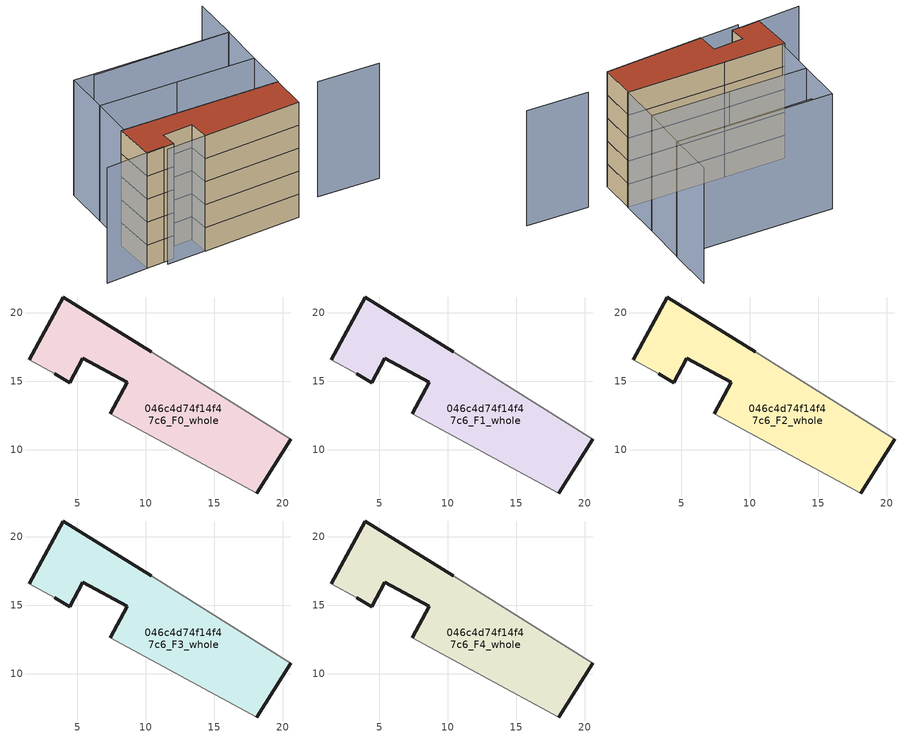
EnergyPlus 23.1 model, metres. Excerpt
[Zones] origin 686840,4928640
046c4d74f14f47c6_F0_whole
 floor ground (EU_floor_Construction): 20.58,10.77 18.1,6.86 7.42,12.65 8.65,14.95 5.39,16.7 4.44,14.92 3.34,15.56 1.49,16.58 3.99,21.16 10.38,17.16 z0
 wall outside (EU_wall_Construction): 18.1,6.86 20.58,10.77 / 10.38,17.16 3.99,21.16 1.49,16.58 / 3.34,15.56 4.44,14.92 5.39,16.7 8.65,14.95 7.42,12.65 z0:3
 wall adiabatic (EU_wall_Construction): 20.58,10.77 10.38,17.16 / 1.49,16.58 3.34,15.56 / 7.42,12.65 18.1,6.86 z0:3
046c4d74f14f47c6_F1_whole
 floor to 046c4d74f14f47c6_F0_whole (EU_floor_Construction): 20.58,10.77 18.1,6.86 7.42,12.65 8.65,14.95 5.39,16.7 4.44,14.92 3.34,15.56 1.49,16.58 3.99,21.16 10.38,17.16 z3
 wall outside (EU_wall_Construction): 18.1,6.86 20.58,10.77 / 10.38,17.16 3.99,21.16 1.49,16.58 / 3.34,15.56 4.44,14.92 5.39,16.7 8.65,14.95 7.42,12.65 z3:6
 wall adiabatic (EU_wall_Construction): 20.58,10.77 10.38,17.16 / 1.49,16.58 3.34,15.56 / 7.42,12.65 18.1,6.86 z3:6
046c4d74f14f47c6_F2_whole
 floor to 046c4d74f14f47c6_F1_whole (EU_floor_Construction): 20.58,10.77 18.1,6.86 7.42,12.65 8.65,14.95 5.39,16.7 4.44,14.92 3.34,15.56 1.49,16.58 3.99,21.16 10.38,17.16 z6
 wall outside (EU_wall_Construction): 18.1,6.86 20.58,10.77 / 10.38,17.16 3.99,21.16 1.49,16.58 / 3.34,15.56 4.44,14.92 5.39,16.7 8.65,14.95 7.42,12.65 z6:9
 wall adiabatic (EU_wall_Construction): 20.58,10.77 10.38,17.16 / 1.49,16.58 3.34,15.56 / 7.42,12.65 18.1,6.86 z6:9
046c4d74f14f47c6_F3_whole
 floor to 046c4d74f14f47c6_F2_whole (EU_floor_Construction): 20.58,10.77 18.1,6.86 7.42,12.65 8.65,14.95 5.39,16.7 4.44,14.92 3.34,15.56 1.49,16.58 3.99,21.16 10.38,17.16 z9
 wall outside (EU_wall_Construction): 18.1,6.86 20.58,10.77 / 10.38,17.16 3.99,21.16 1.49,16.58 / 3.34,15.56 4.44,14.92 5.39,16.7 8.65,14.95 7.42,12.65 z9:12
 wall adiabatic (EU_wall_Construction): 20.58,10.77 10.38,17.16 / 1.49,16.58 3.34,15.56 / 7.42,12.65 18.1,6.86 z9:12
046c4d74f14f47c6_F4_whole
 floor to 046c4d74f14f47c6_F3_whole (EU_floor_Construction): 20.58,10.77 18.1,6.86 7.42,12.65 8.65,14.95 5.39,16.7 4.44,14.92 3.34,15.56 1.49,16.58 3.99,21.16 10.38,17.16 z12
 wall outside (EU_wall_Construction): 18.1,6.86 20.58,10.77 / 10.38,17.16 3.99,21.16 1.49,16.58 / 3.34,15.56 4.44,14.92 5.39,16.7 8.65,14.95 7.42,12.65 z12:15
 wall adiabatic (EU_wall_Construction): 20.58,10.77 10.38,17.16 / 1.49,16.58 3.34,15.56 / 7.42,12.65 18.1,6.86 z12:15
 roof outside (EU_roof_Construction): 18.1,6.86 20.58,10.77 10.38,17.16 3.99,21.16 1.49,16.58 3.34,15.56 4.44,14.92 5.39,16.7 8.65,14.95 7.42,12.65 z15
shading: 3.19,14.94 18.1,6.86 / -3.15,18.99 3.36,15.61 / 29.74,25.06 26.62,20 / 26.62,20 12.21,28.89 / 22.66,6.94 28.95,2.78 / 7.17,25.54 23.43,15.22 / 23.43,15.22 20.56,10.7 / 20.56,10.7 4.3,21.02 / 4.3,21.02 7.17,25.54 / 23.45,15.21 7.19,25.53 / 7.19,25.53 10.27,30.38 / 10.27,30.38 26.53,20.06 / 26.53,20.06 23.45,15.21 z0:15
[Building]
EU S2 Campaign: North Axis=0; Terrain=City; Solar Distribution=FullExterior
[Site:Location]
Bologna: Latitude=44.5; Longitude=11.25; Time Zone=1; Elevation=37
[SizingPeriod:WeatherFileDays]
AnnualSizingPeriod: Begin Month=1; Begin Day of Month=1; End Month=12; End Day of Month=31; Day of Week for Start Day=Monday; Use Weather File Daylight Saving Period=No; Use Weather File Rain and Snow Indicators=No
[MATERIAL]
EU_InternalMass_Material: Roughness=MediumRough; Thickness=0.1; Conductivity=1; Density=1800; Specific Heat=900; Thermal Absorptance=0.9; Solar Absorptance=0.7; Visible Absorptance=0.7
[MATERIAL:NOMASS] Roughness=MediumRough; Thermal Absorptance=0.9; Solar Absorptance=0.7; Visible Absorptance=0.7
Name | Thermal Resistance
EU_wall_NoMass | 0.905828
EU_roof_NoMass | 0.37593
EU_floor_NoMass | 0.67114
[CONSTRUCTION]
EU_wall_Construction: EU_wall_NoMass
EU_roof_Construction: EU_roof_NoMass
EU_floor_Construction: EU_floor_NoMass
EU_InternalMass_Construction: EU_InternalMass_Material
[ZONE] Type=1; Multiplier=1; Ceiling Height=autocalculate; Volume=269.583; Floor Area=autocalculate; Part of Total Floor Area=Yes
046c4d74f14f47c6_F0_whole; 046c4d74f14f47c6_F1_whole; 046c4d74f14f47c6_F2_whole; 046c4d74f14f47c6_F3_whole; 046c4d74f14f47c6_F4_whole
[INTERNALMASS] Construction=EU_InternalMass_Construction; Surface Area=89.8609
Name | Zone or ZoneList
046c4d74f14f47c6_F0_whole_EU_InternalMass | 046c4d74f14f47c6_F0_whole
046c4d74f14f47c6_F1_whole_EU_InternalMass | 046c4d74f14f47c6_F1_whole
046c4d74f14f47c6_F2_whole_EU_InternalMass | 046c4d74f14f47c6_F2_whole
046c4d74f14f47c6_F3_whole_EU_InternalMass | 046c4d74f14f47c6_F3_whole
046c4d74f14f47c6_F4_whole_EU_InternalMass | 046c4d74f14f47c6_F4_whole
[OTHEREQUIPMENT] Fuel Type=Electricity; Design Level Calculation Method=Watts/Area; Power per Zone Floor Area=1; Fraction Latent=0; Fraction Radiant=0; Fraction Lost=0; Carbon Dioxide Generation Rate=0; EndUse Subcategory=EU_Step8_InternalGains
Name | Zone or ZoneList or Space or SpaceList | Schedule
EU_Step8_InternalGain_046c4d74f14f47c6_F0_whole_f000 | 046c4d74f14f47c6_F0_whole | EU_Step8_GainSchedule_046c4d74f14f47c6_F0_whole_f000
EU_Step8_InternalGain_046c4d74f14f47c6_F1_whole_f000 | 046c4d74f14f47c6_F1_whole | EU_Step8_GainSchedule_046c4d74f14f47c6_F1_whole_f000
EU_Step8_InternalGain_046c4d74f14f47c6_F2_whole_f000 | 046c4d74f14f47c6_F2_whole | EU_Step8_GainSchedule_046c4d74f14f47c6_F2_whole_f000
EU_Step8_InternalGain_046c4d74f14f47c6_F3_whole_f000 | 046c4d74f14f47c6_F3_whole | EU_Step8_GainSchedule_046c4d74f14f47c6_F3_whole_f000
EU_Step8_InternalGain_046c4d74f14f47c6_F4_whole_f000 | 046c4d74f14f47c6_F4_whole | EU_Step8_GainSchedule_046c4d74f14f47c6_F4_whole_f000
[ZONEVENTILATION:DESIGNFLOWRATE] Schedule=EU_AlwaysOn; Design Flow Rate Calculation Method=AirChanges/Hour; Air Changes per Hour=0.73129; Ventilation Type=Natural; Fan Pressure Rise=0; Fan Total Efficiency=1; Constant Term Coefficient=1; Temperature Term Coefficient=0; Velocity Term Coefficient=0; Velocity Squared Term Coefficient=0; Minimum Indoor Temperature=-100; Maximum Indoor Temperature=100; Delta Temperature=-100; Minimum Outdoor Temperature=-100; Maximum Outdoor Temperature=100; Maximum Wind Speed=40
Name | Zone or ZoneList or Space or SpaceList
EU_ConstantAir_046c4d74f14f47c6_F0_whole | 046c4d74f14f47c6_F0_whole
EU_ConstantAir_046c4d74f14f47c6_F1_whole | 046c4d74f14f47c6_F1_whole
EU_ConstantAir_046c4d74f14f47c6_F2_whole | 046c4d74f14f47c6_F2_whole
EU_ConstantAir_046c4d74f14f47c6_F3_whole | 046c4d74f14f47c6_F3_whole
EU_ConstantAir_046c4d74f14f47c6_F4_whole | 046c4d74f14f47c6_F4_whole
[HVACTEMPLATE:THERMOSTAT] Constant Heating Setpoint=20; Constant Cooling Setpoint=50
EU_HeatOnly_046c4d74f14f47c6_F0_whole; EU_HeatOnly_046c4d74f14f47c6_F1_whole; EU_HeatOnly_046c4d74f14f47c6_F2_whole; EU_HeatOnly_046c4d74f14f47c6_F3_whole; EU_HeatOnly_046c4d74f14f47c6_F4_whole
[HVACTEMPLATE:ZONE:IDEALLOADSAIRSYSTEM] System Availability Schedule=EU_AlwaysOn; Maximum Heating Supply Air Temperature=50; Minimum Cooling Supply Air Temperature=13; Maximum Heating Supply Air Humidity Ratio=0.0156; Minimum Cooling Supply Air Humidity Ratio=0.0077; Heating Limit=NoLimit; Cooling Limit=NoLimit; Heating Availability Schedule=EU_AlwaysOn; Cooling Availability Schedule=EU_CoolingOff; Dehumidification Control Type=ConstantSensibleHeatRatio; Cooling Sensible Heat Ratio=0.7; Dehumidification Setpoint=60; Humidification Control Type=None; Humidification Setpoint=30; Outdoor Air Method=None; Outdoor Air Flow Rate per Person=0.00944; Outdoor Air Flow Rate per Zone Floor Area=0; Outdoor Air Flow Rate per Zone=0; Demand Controlled Ventilation Type=None; Outdoor Air Economizer Type=NoEconomizer; Heat Recovery Type=None; Sensible Heat Recovery Effectiveness=0.7; Latent Heat Recovery Effectiveness=0.65
Name | Template Thermostat
046c4d74f14f47c6_F0_whole | EU_HeatOnly_046c4d74f14f47c6_F0_whole
046c4d74f14f47c6_F1_whole | EU_HeatOnly_046c4d74f14f47c6_F1_whole
046c4d74f14f47c6_F2_whole | EU_HeatOnly_046c4d74f14f47c6_F2_whole
046c4d74f14f47c6_F3_whole | EU_HeatOnly_046c4d74f14f47c6_F3_whole
046c4d74f14f47c6_F4_whole | EU_HeatOnly_046c4d74f14f47c6_F4_whole
[SIZING:ZONE] Zone Cooling Design Supply Air Temperature Input Method=SupplyAirTemperature; Zone Cooling Design Supply Air Temperature=13; Zone Heating Design Supply Air Temperature Input Method=SupplyAirTemperature; Zone Heating Design Supply Air Temperature=50; Zone Cooling Design Supply Air Humidity Ratio=0.008; Zone Heating Design Supply Air Humidity Ratio=0.008; Cooling Design Air Flow Method=DesignDay; Cooling Design Air Flow Rate=0; Cooling Minimum Air Flow per Zone Floor Area=0.000762; Cooling Minimum Air Flow=0; Cooling Minimum Air Flow Fraction=0.2; Heating Design Air Flow Method=DesignDay; Heating Design Air Flow Rate=0; Heating Maximum Air Flow per Zone Floor Area=0.002032; Heating Maximum Air Flow=0.141576; Heating Maximum Air Flow Fraction=0.3; Account for Dedicated Outdoor Air System=No; Dedicated Outdoor Air System Control Strategy=NeutralSupplyAir; Dedicated Outdoor Air Low Setpoint Temperature for Design=autosize; Dedicated Outdoor Air High Setpoint Temperature for Design=autosize; Zone Load Sizing Method=Sensible Load Only No Latent Load; Zone Latent Cooling Design Supply Air Humidity Ratio Input Method=HumidityRatioDifference; Zone Cooling Design Supply Air Humidity Ratio Difference=0.005; Zone Latent Heating Design Supply Air Humidity Ratio Input Method=HumidityRatioDifference; Zone Humidification Design Supply Air Humidity Ratio Difference=0.005
046c4d74f14f47c6_F0_whole; 046c4d74f14f47c6_F1_whole; 046c4d74f14f47c6_F2_whole; 046c4d74f14f47c6_F3_whole; 046c4d74f14f47c6_F4_whole
[SCHEDULE:CONSTANT]
Name | Hourly Value
EU_AlwaysOn | 1
EU_CoolingOff | 0
[SCHEDULE:FILE] Column Number=1; Rows to Skip at Top=0; Number of Hours of Data=8760; Column Separator=Comma; Interpolate to Timestep=No; Minutes per Item=60; Adjust Schedule for Daylight Savings=Yes
Name | File
EU_Step8_GainSchedule_046c4d74f14f47c6_F0_whole_f000 | ../../schedules/046c4d74f14f47c6/046c4d74f14f47c6_F0_whole_f000_gain.csv
EU_Step8_GainSchedule_046c4d74f14f47c6_F1_whole_f000 | ../../schedules/046c4d74f14f47c6/046c4d74f14f47c6_F1_whole_f000_gain.csv
EU_Step8_GainSchedule_046c4d74f14f47c6_F2_whole_f000 | ../../schedules/046c4d74f14f47c6/046c4d74f14f47c6_F2_whole_f000_gain.csv
EU_Step8_GainSchedule_046c4d74f14f47c6_F3_whole_f000 | ../../schedules/046c4d74f14f47c6/046c4d74f14f47c6_F3_whole_f000_gain.csv
EU_Step8_GainSchedule_046c4d74f14f47c6_F4_whole_f000 | ../../schedules/046c4d74f14f47c6/046c4d74f14f47c6_F4_whole_f000_gain.csv
